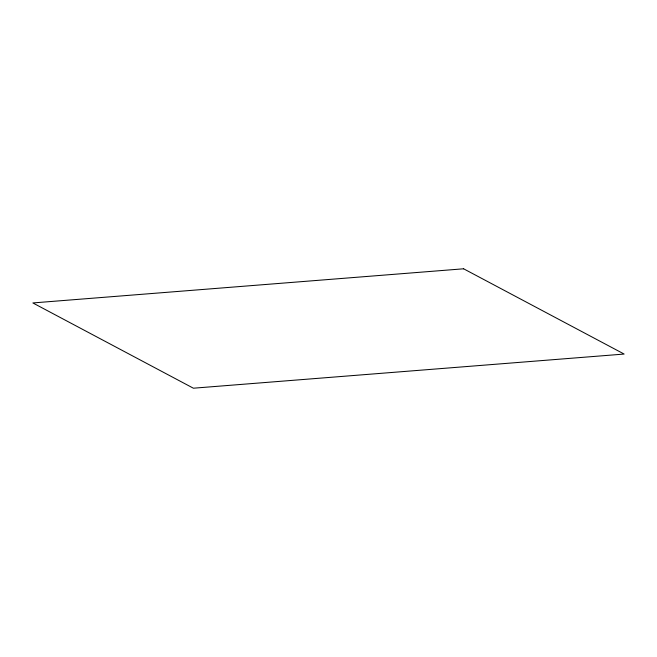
<?xml version="1.0" encoding="UTF-8"?>
<svg xmlns="http://www.w3.org/2000/svg" width="657" height="657" viewBox="0 0 657 657"><rect width="100%" height="100%" fill="white"/><g stroke="black" fill="none" stroke-linecap="round" stroke-linejoin="round"><path stroke-width="0.99" d="M463.62 268.795L32.85 302.943L193.38 388.205L624.15 354.057L463.62 268.795"/></g></svg>
